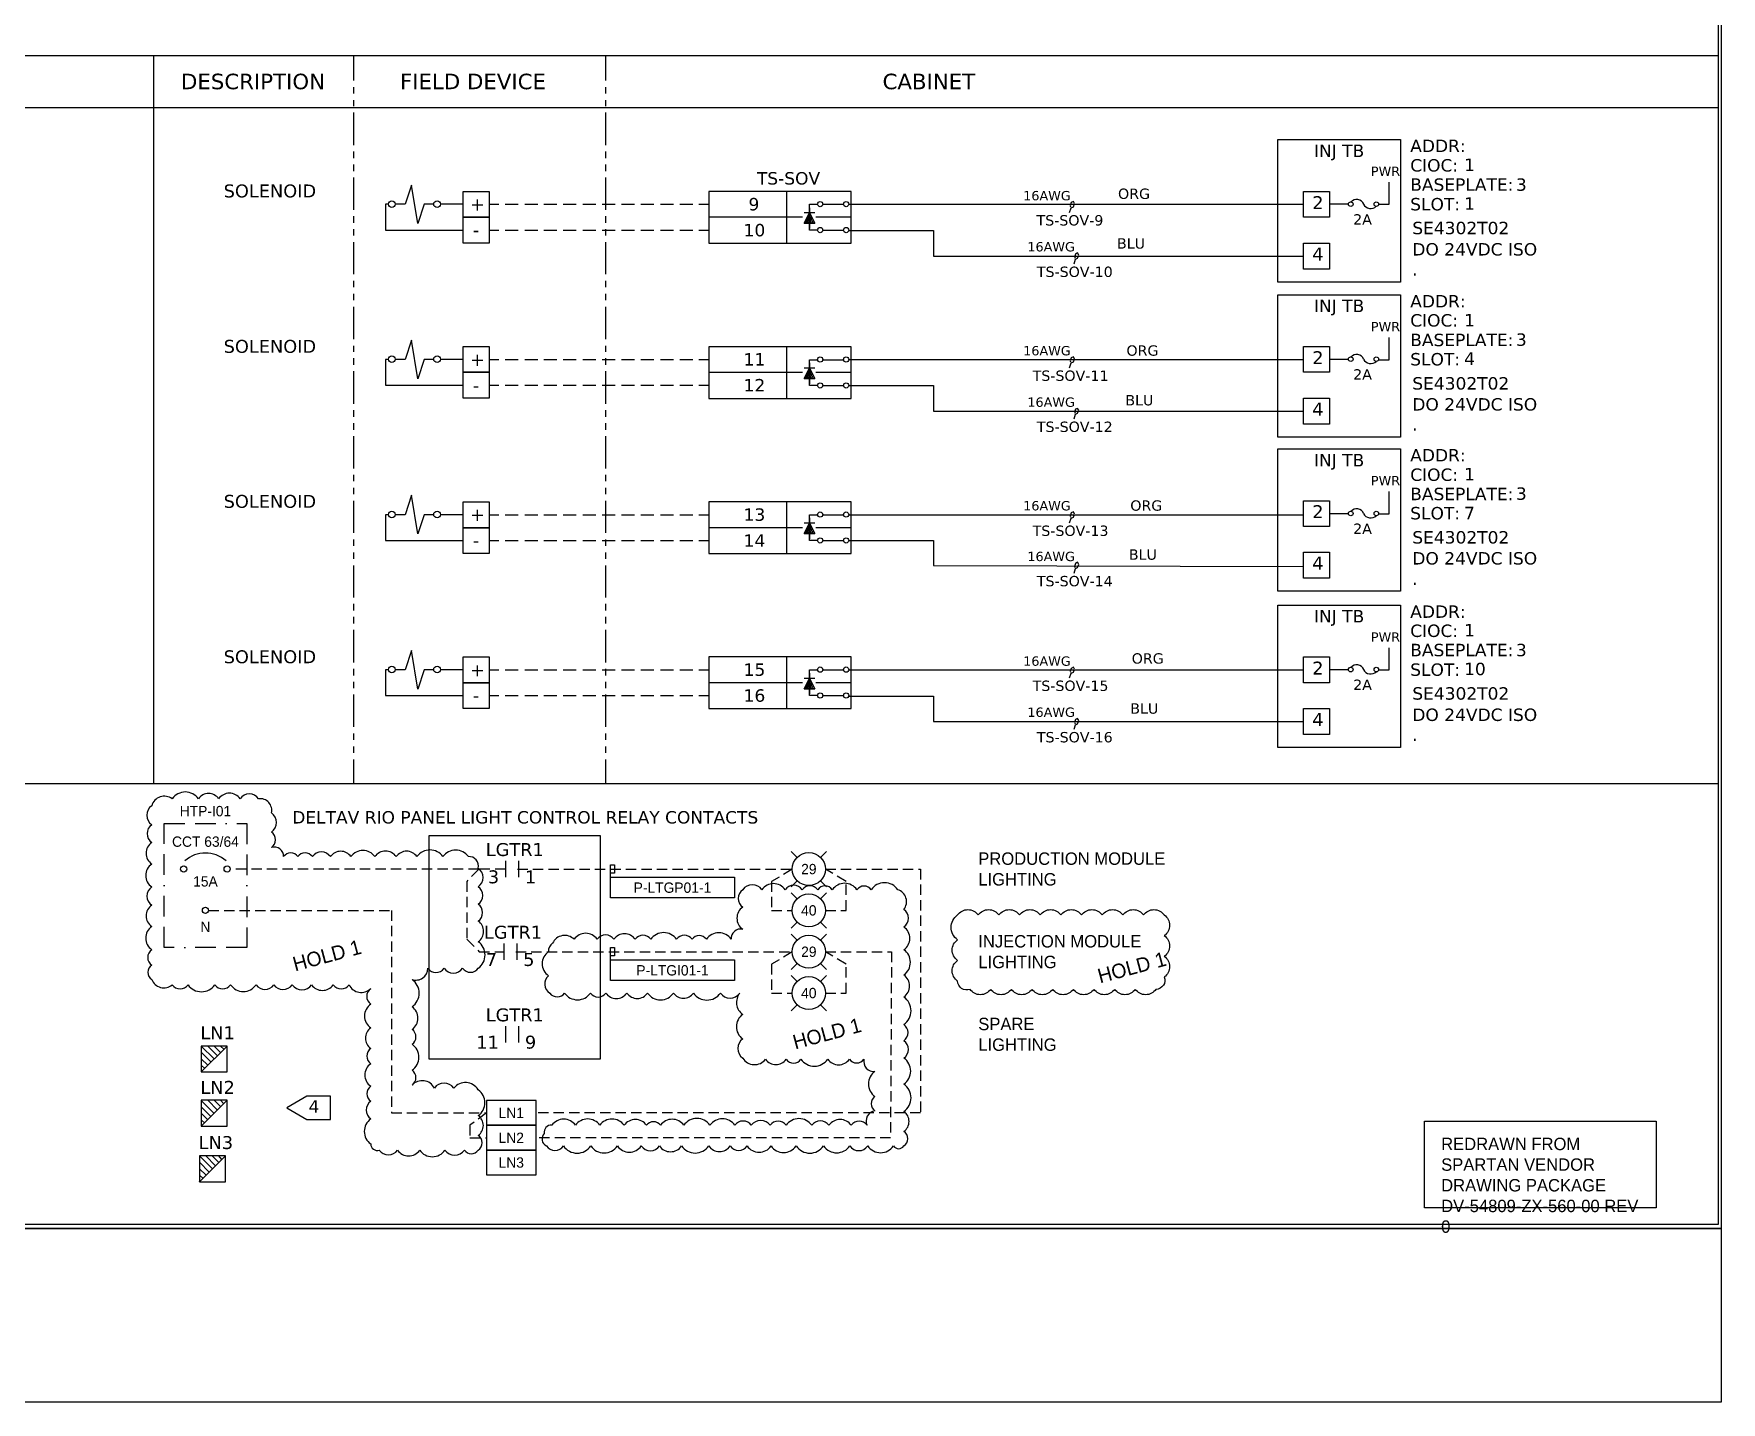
# Model space of a CAD drawing. Extents: x 9390 to 10234, y 0 to 536.
# Drawn here: x 9825.5 to 10233.8, y 0 to 331.1 of the extents above; entities that cross this region are included whole.
import ezdxf
from ezdxf.enums import TextEntityAlignment as Align

# ---------------------------------------------------------------- set-up
doc = ezdxf.new("R2010")
doc.units = 0
doc.header["$LTSCALE"] = 10
doc.header["$MEASUREMENT"] = 0
doc.linetypes.add('G02-1-PRDXXXX-E-MRIO-01-P01-01$0$BORDER', pattern=[1.75, 0.5, -0.25, 0.5, -0.25, 0, -0.25])
doc.linetypes.add('G02-1-PRDXXXX-E-MRIO-01-P01-01$0$HIDDEN', pattern=[0.375, 0.25, -0.125])
for name, color, linetype in [('G02-1-PRDXXXX-E-MRIO-01-P01-01$0$ANNOTATION', 7, 'Continuous'), ('G02-1-PRDXXXX-E-MRIO-01-P01-01$0$EQUIP ENCL', 7, 'G02-1-PRDXXXX-E-MRIO-01-P01-01$0$BORDER'), ('G02-1-PRDXXXX-E-MRIO-01-P01-01$0$FWIRE-1', 1, 'G02-1-PRDXXXX-E-MRIO-01-P01-01$0$HIDDEN'), ('G02-1-PRDXXXX-E-MRIO-01-P01-01$0$HOLD', 1, 'Continuous'), ('G02-1-PRDXXXX-E-MRIO-01-P01-01$0$SYMBOL-1', 1, 'Continuous'), ('G02-1-PRDXXXX-E-MRIO-01-P01-01$0$SYMBOL-3', 3, 'Continuous'), ('G02-1-PRDXXXX-E-MRIO-01-P01-01$0$TEXT-2', 2, 'Continuous'), ('G02-1-PRDXXXX-E-MRIO-01-P01-01$0$TITLE', 7, 'Continuous')]:
    doc.layers.add(name, color=color, linetype=linetype)
doc.layers.add('G02-1-PRDXXXX-E-MRIO-01-P01-01$0$View', color=251, linetype='Continuous', plot=False)
doc.styles.add('G02-1-PRDXXXX-E-MRIO-01-P01-01$0$0110100-E-MRIO-01-P01-01$0$Standard', font='')
doc.styles.add('G02-1-PRDXXXX-E-MRIO-01-P01-01$0$PDF Verdana', font='verdana.ttf')
doc.styles.add('G02-1-PRDXXXX-E-MRIO-01-P01-01$0$Scovan Elec', font='')
doc.styles.add('G02-1-PRDXXXX-E-MRIO-01-P01-01$0$Standard', font='')
doc.styles.get("Standard").update_dxf_attribs({"font": ''})
doc.styles.get('G02-1-PRDXXXX-E-MRIO-01-P01-01$0$0110100-E-MRIO-01-P01-01$0$Standard').set_extended_font_data('Franklin Gothic Medium Cond')
doc.styles.get('G02-1-PRDXXXX-E-MRIO-01-P01-01$0$Scovan Elec').set_extended_font_data('Franklin Gothic Medium Cond')
doc.styles.get('G02-1-PRDXXXX-E-MRIO-01-P01-01$0$Standard').set_extended_font_data('Franklin Gothic Medium Cond')
doc.styles.get('Standard').set_extended_font_data('Franklin Gothic Medium Cond')

# ---------------------------------------------------------------- blocks, each defined once
blk = doc.blocks.new('G02-1-PRDXXXX-E-MRIO-01-P01-01$0$DV-54809-ZX-560-00')
at = {"layer": 'G02-1-PRDXXXX-E-MRIO-01-P01-01$0$ANNOTATION', "transparency": 33554559}
h = blk.add_hatch(color=256, dxfattribs=at)
h.paths.add_polyline_path([(541.3, 41.91), (539.44, 41.91), (541.3, 41.91)], flags=0)
h.paths.add_polyline_path([(541.3, 41.91), (539.44, 41.91), (541.3, 41.91)], flags=0)
h.paths.add_polyline_path([(541.3, 41.91), (539.44, 41.91), (541.3, 41.91)], flags=0)
h.paths.add_polyline_path([(541.3, 41.91), (539.44, 41.91), (541.3, 41.91)], flags=0)
h = blk.add_hatch(color=256, dxfattribs=at)
h.paths.add_polyline_path([(541.3, 41.74), (539.44, 41.74), (541.3, 41.74)], flags=0)
h.paths.add_polyline_path([(541.3, 41.74), (539.44, 41.74), (541.3, 41.74)], flags=0)
h.paths.add_polyline_path([(541.3, 41.74), (539.44, 41.74), (541.3, 41.74)], flags=0)
h.paths.add_polyline_path([(541.3, 41.74), (539.44, 41.74), (541.3, 41.74)], flags=0)
h.paths.add_polyline_path([(541.3, 41.74), (539.44, 41.74), (541.3, 41.74)], flags=0)
h = blk.add_hatch(color=256, dxfattribs=at)
h.paths.add_polyline_path([(547.15, 37.17), (545.28, 37.17), (547.15, 37.17)], flags=0)
h.paths.add_polyline_path([(547.15, 37.17), (545.28, 37.17), (547.15, 37.17)], flags=0)
h.paths.add_polyline_path([(547.15, 37.17), (545.28, 37.17), (547.15, 37.17)], flags=0)
h.paths.add_polyline_path([(547.15, 37.17), (545.28, 37.17), (547.15, 37.17)], flags=0)
h.paths.add_polyline_path([(547.15, 37.17), (545.28, 37.17), (547.15, 37.17)], flags=0)
h = blk.add_hatch(color=256, dxfattribs=at)
h.paths.add_polyline_path([(547.15, 37), (545.28, 37), (547.15, 37)], flags=0)
h.paths.add_polyline_path([(547.15, 37), (545.28, 37), (547.15, 37)], flags=0)
h.paths.add_polyline_path([(547.15, 37), (545.28, 37), (547.15, 37)], flags=0)
h = blk.add_hatch(color=256, dxfattribs=at)
h.paths.add_polyline_path([(529.87, 34.96), (529.79, 34.96), (529.87, 34.96)], flags=0)
h.paths.add_polyline_path([(529.87, 34.96), (529.87, 34.96), (529.87, 34.96)], flags=0)
h.paths.add_polyline_path([(529.87, 34.96), (529.79, 34.96), (529.87, 34.96)], flags=0)
h = blk.add_hatch(color=256, dxfattribs=at)
h.paths.add_polyline_path([(541.22, 24.8), (539.27, 24.8), (541.22, 24.8)], flags=0)
h.paths.add_polyline_path([(541.22, 24.8), (539.27, 24.8), (541.22, 24.8)], flags=0)
h.paths.add_polyline_path([(541.22, 24.8), (539.27, 24.8), (541.22, 24.8)], flags=0)
h.paths.add_polyline_path([(541.22, 24.8), (539.27, 24.8), (541.22, 24.8)], flags=0)
h.paths.add_polyline_path([(541.22, 24.8), (539.27, 24.8), (541.22, 24.8)], flags=0)
h = blk.add_hatch(color=256, dxfattribs=at)
h.paths.add_polyline_path([(591.68, 26.67), (589.73, 26.67), (591.68, 26.67)], flags=0)
h.paths.add_polyline_path([(591.68, 26.67), (589.73, 26.67), (591.68, 26.67)], flags=0)
h.paths.add_polyline_path([(591.68, 26.67), (589.73, 26.67), (591.68, 26.67)], flags=0)
h = blk.add_hatch(color=256, dxfattribs=at)
h.paths.add_polyline_path([(616.15, 27.34), (614.37, 27.34), (616.15, 27.34)], flags=0)
h.paths.add_polyline_path([(616.15, 27.34), (614.37, 27.34), (616.15, 27.34)], flags=0)
h.paths.add_polyline_path([(616.15, 27.34), (614.37, 27.34), (616.15, 27.34)], flags=0)
h = blk.add_hatch(color=256, dxfattribs=at)
h.paths.add_polyline_path([(616.24, 27.18), (614.37, 27.18), (616.24, 27.18)], flags=0)
h.paths.add_polyline_path([(616.24, 27.18), (614.37, 27.18), (616.24, 27.18)], flags=0)
h.paths.add_polyline_path([(616.24, 27.18), (614.37, 27.18), (616.24, 27.18)], flags=0)
h.paths.add_polyline_path([(616.24, 27.18), (614.37, 27.18), (616.24, 27.18)], flags=0)
at = {"layer": 'G02-1-PRDXXXX-E-MRIO-01-P01-01$0$ANNOTATION', "lineweight": 25}
for points in [[(843, 325.73), (0, 325.73)], [(464.42, 325.73), (464.42, 149.61)], [(512.85, 325.73), (512.85, 319.8)], [(573.81, 325.73), (573.81, 319.8)], [(512.85, 318.19), (512.85, 316.67)], [(512.85, 315.06), (512.85, 313.54)], [(573.81, 318.19), (573.81, 316.67)], [(573.81, 315.06), (573.81, 313.54)], [(843, 313.2), (0, 313.2)], [(512.85, 312.01), (512.85, 304.14)], [(573.81, 312.01), (573.81, 304.14)], [(512.85, 302.61), (512.85, 301)], [(573.81, 302.61), (573.81, 301)], [(512.85, 299.48), (512.85, 297.87)], [(573.81, 299.48), (573.81, 297.87)], [(512.85, 296.35), (512.85, 288.47)], [(532.32, 289.83), (529.95, 289.83), (528.43, 285.17), (526.82, 294.48), (525.3, 289.83), (522.92, 289.83)], [(573.81, 296.35), (573.81, 288.47)], [(760.85, 289.83), (763.39, 289.83), (763.39, 295.16)], [(617.59, 292.96), (617.59, 280.43)], [(686.09, 287.88), (686.51, 288.98), (687.02, 289.23), (687.27, 290), (687.02, 290.5), (686.51, 290.25), (686.26, 289.49), (686.34, 289.23)], [(512.85, 286.95), (512.85, 285.34)], [(521.4, 289.83), (520.55, 289.83), (520.55, 283.56), (533.09, 283.56), (539.35, 283.56)], [(539.35, 289.83), (533.85, 289.83)], [(545.62, 289.83), (547.99, 289.83)], [(549.51, 289.83), (552.64, 289.83)], [(554.25, 289.83), (557.39, 289.83)], [(558.91, 289.83), (562.04, 289.83)], [(563.57, 289.83), (566.7, 289.83)], [(568.31, 289.83), (571.44, 289.83)], [(572.97, 289.83), (576.1, 289.83)], [(573.81, 286.95), (573.81, 285.34)], [(577.71, 289.83), (580.84, 289.83)], [(582.36, 289.83), (585.5, 289.83)], [(587.11, 289.83), (590.24, 289.83)], [(591.76, 289.83), (594.9, 289.83)], [(596.42, 289.83), (598.79, 289.83)], [(621.48, 286.69), (598.79, 286.69)], [(621.91, 285.26), (623.18, 287.8), (624.45, 285.26)], [(624.45, 287.8), (621.91, 287.8)], [(623.26, 287.54), (622.16, 285.26)], [(622.58, 285.26), (623.43, 287.29)], [(623.6, 286.86), (622.92, 285.26)], [(625.21, 283.56), (623.18, 283.56), (623.18, 289.83), (625.21, 289.83)], [(623.18, 288.98), (623.18, 283.98)], [(623.35, 285.26), (623.77, 286.53)], [(624.02, 286.02), (623.68, 285.26)], [(633.25, 286.69), (624.7, 286.69)], [(626.39, 289.83), (631.47, 289.83)], [(632.74, 289.83), (742.73, 289.83)], [(753.66, 289.83), (749, 289.83)], [(512.85, 283.82), (512.85, 282.29)], [(545.62, 283.56), (547.99, 283.56)], [(549.51, 283.56), (552.64, 283.56)], [(554.25, 283.56), (557.39, 283.56)], [(558.91, 283.56), (562.04, 283.56)], [(563.57, 283.56), (566.7, 283.56)], [(568.31, 283.56), (571.44, 283.56)], [(572.97, 283.56), (576.1, 283.56)], [(573.81, 283.82), (573.81, 282.29)], [(577.71, 283.56), (580.84, 283.56)], [(582.36, 283.56), (585.5, 283.56)], [(587.11, 283.56), (590.24, 283.56)], [(591.76, 283.56), (594.9, 283.56)], [(596.42, 283.56), (598.79, 283.56)], [(621.91, 285.26), (624.45, 285.26), (621.91, 285.26)], [(624.19, 285.59), (624.11, 285.26)], [(626.39, 283.56), (631.47, 283.56)], [(632.66, 283.48), (653.15, 283.48), (653.15, 277.3), (742.73, 277.3)], [(512.85, 280.68), (512.85, 272.89)], [(573.81, 280.68), (573.81, 272.89)], [(687.19, 275.43), (687.53, 276.53), (688.03, 276.79), (688.29, 277.55), (688.03, 278.06), (687.53, 277.8), (687.27, 277.04), (687.44, 276.79)], [(512.85, 271.28), (512.85, 269.76)], [(573.81, 271.28), (573.81, 269.76)], [(512.85, 268.15), (512.85, 266.63)], [(573.81, 268.15), (573.81, 266.63)], [(512.85, 265.02), (512.85, 257.23)], [(573.81, 265.02), (573.81, 257.23)], [(760.85, 252.23), (763.39, 252.23), (763.39, 257.57)], [(512.85, 255.62), (512.85, 254.1)], [(532.32, 252.32), (529.95, 252.32), (528.43, 247.58), (526.82, 256.97), (525.3, 252.32), (522.92, 252.32)], [(573.81, 255.62), (573.81, 254.1)], [(617.59, 255.37), (617.59, 242.83)], [(512.85, 252.57), (512.85, 250.96)], [(512.85, 249.44), (512.85, 241.56)], [(521.4, 252.32), (520.55, 252.32), (520.55, 246.05), (533.09, 246.05), (539.35, 246.05)], [(539.35, 252.32), (533.85, 252.32)], [(545.62, 252.32), (547.99, 252.32)], [(549.51, 252.32), (552.64, 252.32)], [(554.25, 252.32), (557.39, 252.32)], [(558.91, 252.32), (562.04, 252.32)], [(563.57, 252.32), (566.7, 252.32)], [(568.31, 252.32), (571.44, 252.32)], [(572.97, 252.32), (576.1, 252.32)], [(573.81, 252.57), (573.81, 250.96)], [(573.81, 249.44), (573.81, 241.56)], [(577.71, 252.32), (580.84, 252.32)], [(582.36, 252.32), (585.5, 252.32)], [(587.11, 252.32), (590.24, 252.32)], [(591.76, 252.32), (594.9, 252.32)], [(596.42, 252.32), (598.79, 252.32)], [(621.48, 249.1), (598.79, 249.1)], [(621.91, 247.66), (623.18, 250.2), (624.45, 247.66)], [(624.45, 250.2), (621.91, 250.2)], [(623.26, 250.03), (622.16, 247.66)], [(622.58, 247.66), (623.43, 249.69)], [(623.6, 249.35), (622.92, 247.66)], [(625.21, 245.97), (623.18, 245.97), (623.18, 252.23), (625.21, 252.23)], [(623.18, 251.47), (623.18, 246.39)], [(633.25, 249.1), (624.7, 249.1)], [(626.39, 252.23), (631.47, 252.23)], [(632.74, 252.32), (742.73, 252.32)], [(686.09, 250.29), (686.51, 251.47), (687.02, 251.72), (687.27, 252.4), (687.02, 252.91), (686.51, 252.66), (686.26, 251.98), (686.34, 251.72)], [(753.66, 252.32), (749, 252.32)], [(545.62, 246.05), (547.99, 246.05)], [(549.51, 246.05), (552.64, 246.05)], [(554.25, 246.05), (557.39, 246.05)], [(558.91, 246.05), (562.04, 246.05)], [(563.57, 246.05), (566.7, 246.05)], [(568.31, 246.05), (571.44, 246.05)], [(572.97, 246.05), (576.1, 246.05)], [(577.71, 246.05), (580.84, 246.05)], [(582.36, 246.05), (585.5, 246.05)], [(587.11, 246.05), (590.24, 246.05)], [(591.76, 246.05), (594.9, 246.05)], [(596.42, 246.05), (598.79, 246.05)], [(621.91, 247.66), (624.45, 247.66), (621.91, 247.66)], [(623.35, 247.66), (623.77, 248.93)], [(624.02, 248.51), (623.68, 247.66)], [(624.19, 248), (624.11, 247.66)], [(626.39, 245.97), (631.47, 245.97)], [(632.66, 245.97), (653.15, 245.97), (653.15, 239.79), (742.73, 239.79)], [(512.85, 240.04), (512.85, 238.43)], [(512.85, 236.91), (512.85, 235.3)], [(573.81, 240.04), (573.81, 238.43)], [(573.81, 236.91), (573.81, 235.3)], [(687.19, 237.92), (687.53, 239.02), (688.03, 239.28), (688.29, 240.04), (688.03, 240.46), (687.53, 240.29), (687.27, 239.53), (687.44, 239.28)], [(512.85, 233.77), (512.85, 225.9)], [(573.81, 233.77), (573.81, 225.9)], [(512.85, 224.38), (512.85, 222.85)], [(512.85, 221.24), (512.85, 219.72)], [(573.81, 224.38), (573.81, 222.85)], [(573.81, 221.24), (573.81, 219.72)], [(512.85, 218.11), (512.85, 210.32)], [(532.32, 214.72), (529.95, 214.72), (528.43, 210.07), (526.82, 219.47), (525.3, 214.72), (522.92, 214.72)], [(573.81, 218.11), (573.81, 210.32)], [(617.59, 217.86), (617.59, 205.32)], [(760.85, 214.98), (763.39, 214.98), (763.39, 220.31)], [(521.4, 214.72), (520.55, 214.72), (520.55, 208.46), (533.09, 208.46), (539.35, 208.46)], [(539.35, 214.72), (533.85, 214.72)], [(545.62, 214.72), (547.99, 214.72)], [(549.51, 214.72), (552.64, 214.72)], [(554.25, 214.72), (557.39, 214.72)], [(558.91, 214.72), (562.04, 214.72)], [(563.57, 214.72), (566.7, 214.72)], [(568.31, 214.72), (571.44, 214.72)], [(572.97, 214.72), (576.1, 214.72)], [(577.71, 214.72), (580.84, 214.72)], [(582.36, 214.72), (585.5, 214.72)], [(587.11, 214.72), (590.24, 214.72)], [(591.76, 214.72), (594.9, 214.72)], [(596.42, 214.72), (598.79, 214.72)], [(621.91, 210.15), (623.18, 212.69), (624.45, 210.15)], [(624.45, 212.69), (621.91, 212.69)], [(623.26, 212.44), (622.16, 210.15)], [(625.21, 208.46), (623.18, 208.46), (623.18, 214.72), (625.21, 214.72)], [(623.18, 213.96), (623.18, 208.88)], [(626.39, 214.72), (631.47, 214.72)], [(632.74, 214.72), (742.73, 214.72)], [(686.09, 212.78), (686.51, 213.88), (687.02, 214.13), (687.27, 214.89), (687.02, 215.4), (686.51, 215.15), (686.26, 214.38), (686.34, 214.13)], [(753.66, 214.98), (749, 214.98)], [(512.85, 208.71), (512.85, 207.19)], [(545.62, 208.46), (547.99, 208.46)], [(549.51, 208.46), (552.64, 208.46)], [(554.25, 208.46), (557.39, 208.46)], [(558.91, 208.46), (562.04, 208.46)], [(563.57, 208.46), (566.7, 208.46)], [(568.31, 208.46), (571.44, 208.46)], [(572.97, 208.46), (576.1, 208.46)], [(573.81, 208.71), (573.81, 207.19)], [(577.71, 208.46), (580.84, 208.46)], [(582.36, 208.46), (585.5, 208.46)], [(587.11, 208.46), (590.24, 208.46)], [(591.76, 208.46), (594.9, 208.46)], [(596.42, 208.46), (598.79, 208.46)], [(621.48, 211.59), (598.79, 211.59)], [(621.91, 210.15), (624.45, 210.15), (621.91, 210.15)], [(622.58, 210.15), (623.43, 212.18)], [(623.6, 211.84), (622.92, 210.15)], [(623.35, 210.15), (623.77, 211.42)], [(624.02, 210.91), (623.68, 210.15)], [(624.19, 210.49), (624.11, 210.15)], [(633.25, 211.59), (624.7, 211.59)], [(626.39, 208.46), (631.47, 208.46)], [(632.66, 208.46), (653.15, 208.46), (653.15, 202.45), (742.73, 202.19)], [(512.85, 205.58), (512.85, 204.05)], [(573.81, 205.58), (573.81, 204.05)], [(512.85, 202.45), (512.85, 194.66)], [(573.81, 202.45), (573.81, 194.66)], [(687.19, 200.58), (687.53, 201.68), (688.03, 201.94), (688.29, 202.7), (688.03, 203.21), (687.53, 202.95), (687.27, 202.19), (687.44, 201.94)], [(512.85, 193.13), (512.85, 191.52)], [(573.81, 193.13), (573.81, 191.52)], [(512.85, 190), (512.85, 188.39)], [(573.81, 190), (573.81, 188.39)], [(512.85, 186.87), (512.85, 178.99)], [(573.81, 186.87), (573.81, 178.99)], [(532.32, 177.21), (529.95, 177.21), (528.43, 172.56), (526.82, 181.87), (525.3, 177.21), (522.92, 177.21)], [(617.59, 180.35), (617.59, 167.82)], [(760.85, 177.21), (763.39, 177.21), (763.39, 182.55)], [(512.85, 177.47), (512.85, 175.86)], [(521.4, 177.21), (520.55, 177.21), (520.55, 170.95), (533.09, 170.95), (539.35, 170.95)], [(539.35, 177.21), (533.85, 177.21)], [(545.62, 177.21), (547.99, 177.21)], [(549.51, 177.21), (552.64, 177.21)], [(554.25, 177.21), (557.39, 177.21)], [(558.91, 177.21), (562.04, 177.21)], [(563.57, 177.21), (566.7, 177.21)], [(568.31, 177.21), (571.44, 177.21)], [(572.97, 177.21), (576.1, 177.21)], [(573.81, 177.47), (573.81, 175.86)], [(577.71, 177.21), (580.84, 177.21)], [(582.36, 177.21), (585.5, 177.21)], [(587.11, 177.21), (590.24, 177.21)], [(591.76, 177.21), (594.9, 177.21)], [(596.42, 177.21), (598.79, 177.21)], [(625.21, 170.95), (623.18, 170.95), (623.18, 177.21), (625.21, 177.21)], [(623.18, 176.37), (623.18, 171.37)], [(626.39, 177.21), (631.47, 177.21)], [(632.74, 177.21), (742.73, 177.21)], [(686.09, 175.27), (686.51, 176.37), (687.02, 176.62), (687.27, 177.38), (687.02, 177.81), (686.51, 177.55), (686.26, 176.88), (686.34, 176.62)], [(753.66, 177.21), (749, 177.21)], [(512.85, 174.33), (512.85, 172.73)], [(573.81, 174.33), (573.81, 172.73)], [(621.48, 174.08), (598.79, 174.08)], [(621.91, 172.64), (623.18, 175.1), (624.45, 172.64)], [(624.45, 175.1), (621.91, 175.1)], [(621.91, 172.64), (624.45, 172.64), (621.91, 172.64)], [(623.26, 174.93), (622.16, 172.64)], [(622.58, 172.64), (623.43, 174.59)], [(623.6, 174.25), (622.92, 172.64)], [(623.35, 172.64), (623.77, 173.83)], [(624.02, 173.4), (623.68, 172.64)], [(624.19, 172.98), (624.11, 172.64)], [(633.25, 174.08), (624.7, 174.08)], [(512.85, 171.2), (512.85, 163.41)], [(545.62, 170.95), (547.99, 170.95)], [(549.51, 170.95), (552.64, 170.95)], [(554.25, 170.95), (557.39, 170.95)], [(558.91, 170.95), (562.04, 170.95)], [(563.57, 170.95), (566.7, 170.95)], [(568.31, 170.95), (571.44, 170.95)], [(572.97, 170.95), (576.1, 170.95)], [(573.81, 171.2), (573.81, 163.41)], [(577.71, 170.95), (580.84, 170.95)], [(582.36, 170.95), (585.5, 170.95)], [(587.11, 170.95), (590.24, 170.95)], [(591.76, 170.95), (594.9, 170.95)], [(596.42, 170.95), (598.79, 170.95)], [(626.39, 170.95), (631.47, 170.95)], [(632.66, 170.86), (653.15, 170.86), (653.15, 164.68), (742.73, 164.68)], [(687.19, 162.82), (687.53, 163.92), (688.03, 164.17), (688.29, 164.94), (688.03, 165.44), (687.53, 165.19), (687.27, 164.43), (687.44, 164.17)], [(512.85, 161.8), (512.85, 160.28)], [(573.81, 161.8), (573.81, 160.28)], [(512.85, 158.67), (512.85, 157.15)], [(512.85, 155.54), (512.85, 149.61)], [(573.81, 158.67), (573.81, 157.15)], [(573.81, 155.54), (573.81, 149.61)], [(843, 149.61), (336.82, 149.61)], [(549.6, 130.99), (549.6, 127.01)], [(552.73, 130.99), (552.73, 127.01)], [(549.17, 110.99), (549.17, 107.01)], [(552.31, 110.99), (552.31, 107.01)], [(549.6, 90.99), (549.6, 87.01)], [(552.73, 90.99), (552.73, 87.01)], [(479.12, 83.05), (475.99, 86.18)], [(475.99, 79.92), (482.25, 86.18), (482.17, 86.18)], [(479.88, 83.81), (477.6, 86.18)], [(480.73, 84.57), (479.12, 86.18)], [(481.49, 85.42), (480.65, 86.18)], [(478.36, 82.29), (475.99, 84.66)], [(477.6, 81.52), (475.99, 83.05)], [(476.84, 80.76), (475.99, 81.52)], [(476.07, 80), (475.99, 80)], [(476.07, 66.79), (475.99, 66.79), (482.25, 73.06)], [(479.12, 69.84), (475.99, 72.97)], [(478.36, 69.08), (475.99, 71.45)], [(477.6, 68.32), (475.99, 69.92)], [(479.88, 70.69), (477.6, 73.06)], [(480.73, 71.45), (479.12, 73.06)], [(481.49, 72.21), (480.65, 73.06)], [(482.25, 72.97), (482.17, 73.06)], [(476.84, 67.55), (475.99, 68.32)], [(481.75, 59.59), (481.83, 59.59), (475.57, 53.33), (475.57, 53.41)], [(478.7, 56.46), (475.57, 59.59)], [(477.94, 55.7), (475.57, 58.07)], [(479.46, 57.22), (477.09, 59.59)], [(480.22, 57.99), (478.61, 59.59)], [(480.98, 58.75), (480.22, 59.59)], [(477.17, 54.94), (475.57, 56.46)], [(476.41, 54.18), (475.57, 54.94)]]:
    blk.add_lwpolyline(points, dxfattribs=at)
for points in [[(736.47, 305.49), (766.19, 305.49), (766.19, 271.03), (736.47, 271.03)], [(539.35, 292.96), (545.62, 292.96), (545.62, 286.69), (539.35, 286.69)], [(598.79, 292.96), (598.79, 280.43), (633.25, 280.43), (633.25, 292.96)], [(742.73, 292.96), (749, 292.96), (749, 286.69), (742.73, 286.69)], [(539.35, 286.69), (545.62, 286.69), (545.62, 280.43), (539.35, 280.43)], [(742.73, 280.43), (749, 280.43), (749, 274.16), (742.73, 274.16)], [(736.47, 267.9), (766.19, 267.9), (766.19, 233.52), (736.47, 233.52)], [(539.35, 255.45), (545.62, 255.45), (545.62, 249.18), (539.35, 249.18)], [(598.79, 255.37), (598.79, 242.83), (633.25, 242.83), (633.25, 255.37)], [(742.73, 255.45), (749, 255.45), (749, 249.18), (742.73, 249.18)], [(539.35, 249.18), (545.62, 249.18), (545.62, 242.92), (539.35, 242.92)], [(742.73, 242.92), (749, 242.92), (749, 236.65), (742.73, 236.65)], [(736.47, 230.64), (766.19, 230.64), (766.19, 196.26), (736.47, 196.26)], [(539.35, 217.86), (545.62, 217.86), (545.62, 211.59), (539.35, 211.59)], [(598.79, 217.86), (598.79, 205.32), (633.25, 205.32), (633.25, 217.86)], [(742.73, 218.11), (749, 218.11), (749, 211.84), (742.73, 211.84)], [(539.35, 211.59), (545.62, 211.59), (545.62, 205.32), (539.35, 205.32)], [(742.73, 205.66), (749, 205.66), (749, 199.4), (742.73, 199.4)], [(736.47, 192.88), (766.19, 192.88), (766.19, 158.42), (736.47, 158.42)], [(539.35, 180.35), (545.62, 180.35), (545.62, 174.08), (539.35, 174.08)], [(598.79, 180.35), (598.79, 167.82), (633.25, 167.82), (633.25, 180.35)], [(742.73, 180.35), (749, 180.35), (749, 174.08), (742.73, 174.08)], [(539.35, 174.08), (545.62, 174.08), (545.62, 167.82), (539.35, 167.82)], [(742.73, 167.82), (749, 167.82), (749, 161.55), (742.73, 161.55)], [(531.14, 137.08), (572.54, 137.08), (572.54, 83), (531.14, 83)], [(475.99, 86.18), (475.99, 79.92), (482.25, 79.92), (482.25, 86.18)], [(501.56, 68.4), (507.23, 68.4), (507.23, 74.07), (501.56, 74.07), (496.73, 71.19)], [(475.99, 73.06), (475.99, 66.79), (482.25, 66.79), (482.25, 73.06)], [(475.57, 59.59), (475.57, 53.33), (481.83, 53.33), (481.83, 59.59)]]:
    blk.add_lwpolyline(points, close=True, dxfattribs=at)
for centre, radius in [((522.12, 289.87), 0.804), ((533.04, 289.87), 0.804), ((625.76, 289.87), 0.635), ((632.02, 289.87), 0.635), ((754.12, 289.87), 0.551), ((760.3, 289.87), 0.551), ((625.76, 283.6), 0.635), ((632.02, 283.6), 0.635), ((522.12, 252.36), 0.804), ((533.04, 252.36), 0.804), ((625.76, 252.28), 0.635), ((632.02, 252.28), 0.635), ((754.12, 252.36), 0.551), ((760.3, 252.36), 0.551), ((625.76, 246.01), 0.635), ((632.02, 246.01), 0.635), ((522.12, 214.77), 0.804), ((533.04, 214.77), 0.804), ((625.76, 214.77), 0.635), ((632.02, 214.77), 0.635), ((754.12, 215.02), 0.551), ((760.3, 215.02), 0.551), ((625.76, 208.5), 0.635), ((632.02, 208.5), 0.635), ((522.12, 177.26), 0.804), ((533.04, 177.26), 0.804), ((625.76, 177.26), 0.635), ((632.02, 177.26), 0.635), ((754.12, 177.26), 0.551), ((760.3, 177.26), 0.551), ((625.76, 170.99), 0.635), ((632.02, 170.99), 0.635)]:
    blk.add_circle(centre, radius, dxfattribs=at)
for centre, radius, start, end in [((755.56, 289.2), 1.82, 21.4289, 139.7701), ((758.95, 290.8), 1.99, 208.3816, 312.7283), ((755.56, 251.69), 1.81, 21.3941, 139.7704), ((758.94, 253.29), 1.98, 208.3672, 312.773), ((755.56, 214.35), 1.81, 21.3941, 139.7704), ((758.95, 215.95), 1.99, 208.4078, 312.7286), ((755.56, 176.58), 1.82, 21.4292, 139.7715), ((758.95, 178.19), 1.99, 208.3807, 312.7283)]:
    blk.add_arc(centre, radius, start, end, dxfattribs=at)
at = {"layer": 'G02-1-PRDXXXX-E-MRIO-01-P01-01$0$ANNOTATION', "attachment_point": 4, "style": 'G02-1-PRDXXXX-E-MRIO-01-P01-01$0$PDF Verdana'}
for s, insert, char_height in [('DESCRIPTION', (471.08, 319.51), 3.7542), ('FIELD DEVICE', (524.08, 319.51), 3.7542), ('CABINET', (640.83, 319.51), 3.754), ('INJ TB', (745.23, 302.36), 3.003), ('ADDR:', (768.51, 303.97), 3.003), ('PWR', (759, 297.82), 2.253), ('CIOC:', (768.51, 299.23), 3.003), ('1', (781.55, 299.4), 3), ('SOLENOID', (481.41, 293.03), 3.129), ('TS-SOV', (610.44, 296.09), 3.003), ('BASEPLATE:', (768.51, 294.57), 3.003), ('3', (794.08, 294.57), 3), ('+', (541.01, 289.89), 3.13), ('9', (608.41, 289.83), 3), ('16AWG', (674.87, 291.9), 2.253), ('ORG', (697.81, 292.36), 2.503), ('2', (744.8, 290.23), 3.13), ('SLOT:', (768.51, 289.83), 3.003), ('1', (781.55, 290), 3), ('TS-SOV-9', (678.09, 285.93), 2.503), ('2A', (754.71, 286.18), 2.503), ('-', (541.69, 283.63), 3.13), ('10', (607.22, 283.56), 3.003), ('SE4302T02', (769.02, 284.07), 3.003), ('16AWG', (675.88, 279.54), 2.253), ('BLU', (697.56, 280.34), 2.503), ('4', (744.8, 277.79), 3.13), ('DO 24VDC ISO', (769.02, 278.91), 3.0034), ('TS-SOV-10', (678.17, 273.48), 2.503), ('.', (768.93, 274.14), 3.13), ('INJ TB', (745.23, 264.85), 3.003), ('ADDR:', (768.51, 266.38), 3.003), ('PWR', (759, 260.23), 2.253), ('CIOC:', (768.51, 261.72), 3.003), ('1', (781.55, 261.8), 3), ('BASEPLATE:', (768.51, 256.98), 3.003), ('3', (794.08, 257.06), 3), ('SOLENOID', (481.41, 255.43), 3.129), ('+', (541.01, 252.3), 3.13), ('11', (607.22, 252.32), 3.003), ('16AWG', (674.87, 254.39), 2.253), ('ORG', (699.85, 254.43), 2.503), ('2', (744.8, 252.72), 3.13), ('SLOT:', (768.51, 252.32), 3.003), ('4', (781.55, 252.49), 3), ('TS-SOV-11', (677.15, 248.34), 2.503), ('2A', (754.71, 248.68), 2.503), ('-', (541.69, 246.04), 3.13), ('12', (607.22, 246.06), 3.003), ('SE4302T02', (769.02, 246.48), 3.003), ('16AWG', (675.88, 241.94), 2.253), ('BLU', (699.59, 242.41), 2.503), ('4', (744.8, 240.28), 3.13), ('DO 24VDC ISO', (769.02, 241.4), 3.0034), ('TS-SOV-12', (678.17, 235.98), 2.503), ('.', (768.93, 236.64), 3.13), ('INJ TB', (745.23, 227.51), 3.003), ('ADDR:', (768.51, 229.12), 3.003), ('CIOC:', (768.51, 224.38), 3.003), ('1', (781.55, 224.55), 3), ('PWR', (759, 222.98), 2.253), ('BASEPLATE:', (768.51, 219.72), 3.003), ('3', (794.08, 219.81), 3), ('SOLENOID', (481.41, 217.93), 3.129), ('16AWG', (674.87, 216.88), 2.253), ('ORG', (700.78, 216.93), 2.503), ('2', (744.8, 215.47), 3.13), ('SLOT:', (768.51, 215.07), 3.003), ('7', (781.55, 215.15), 3), ('+', (541.01, 214.79), 3.13), ('13', (607.22, 214.73), 3.003), ('2A', (754.71, 211.34), 2.503), ('-', (541.69, 208.53), 3.13), ('14', (607.22, 208.46), 3.003), ('TS-SOV-13', (677.15, 210.83), 2.503), ('SE4302T02', (769.02, 209.23), 3.003), ('16AWG', (675.88, 204.61), 2.253), ('BLU', (700.44, 205.07), 2.503), ('4', (744.8, 203.02), 3.13), ('DO 24VDC ISO', (769.02, 204.15), 3.0034), ('TS-SOV-14', (678.17, 198.64), 2.503), ('.', (768.93, 199.3), 3.13), ('ADDR:', (768.51, 191.28), 3.003), ('INJ TB', (745.23, 189.75), 3.003), ('CIOC:', (768.51, 186.62), 3.003), ('1', (781.55, 186.79), 3), ('PWR', (759, 185.13), 2.253), ('SOLENOID', (481.41, 180.33), 3.129), ('16AWG', (674.87, 179.29), 2.253), ('ORG', (701.12, 179.93), 2.503), ('BASEPLATE:', (768.51, 181.96), 3.003), ('3', (794.08, 181.96), 3), ('+', (541.01, 177.2), 3.13), ('15', (607.22, 177.22), 3.003), ('2', (744.8, 177.62), 3.13), ('SLOT:', (768.51, 177.22), 3.003), ('10', (781.55, 177.39), 3.003), ('16', (607.22, 170.96), 3.003), ('TS-SOV-15', (677.15, 173.32), 2.503), ('2A', (754.71, 173.58), 2.503), ('SE4302T02', (769.02, 171.46), 3.003), ('-', (541.69, 171.02), 3.13), ('16AWG', (675.88, 166.93), 2.253), ('BLU', (700.78, 167.82), 2.503), ('DO 24VDC ISO', (769.02, 166.3), 3.0034), ('4', (744.8, 165.18), 3.13), ('TS-SOV-16', (678.17, 160.88), 2.503), ('.', (768.93, 161.54), 3.13), ('DELTAV RIO PANEL LIGHT CONTROL RELAY CONTACTS', (498, 141.49), 3.0034), ('LGTR1', (544.82, 133.69), 3.129), ('3', (545.33, 127.09), 3.13), ('1', (554.3, 127.09), 3.13), ('LGTR1', (544.4, 113.69), 3.129), ('7', (544.82, 107.09), 3.13), ('5', (553.88, 107.09), 3.13), ('LGTR1', (544.82, 93.69), 3.129), ('LN1', (475.78, 89.39), 3.129), ('11', (542.53, 87.09), 3.129), ('9', (554.3, 87.09), 3.13), ('LN2', (475.78, 76.18), 3.129), ('4', (501.94, 71.55), 3), ('LN3', (475.36, 62.8), 3.129)]:
    blk.add_mtext(s, dxfattribs=dict(at, insert=insert, char_height=char_height))
blk = doc.blocks.new('G02-1-PRDXXXX-E-MRIO-01-P01-01$0$S-CircuitBreaker')
for centre in [(-5.25, 0), (5.25, 0)]:
    blk.add_circle(centre, 0.75)
blk.add_arc((0, -3.62), 7.5, 48.2951, 131.7049)
at = {"color": 2, "lineweight": 30, "flags": 104}
blk.add_attdef('TAG1', text='', height=2.5, dxfattribs=at).set_placement((0, 5.38), align=Align.BOTTOM_CENTER)
at = {"color": 2, "style": 'G02-1-PRDXXXX-E-MRIO-01-P01-01$0$Standard'}
blk.add_attdef('TAG2', text='', height=2.5, dxfattribs=at).set_placement((0, 5.38), align=Align.CENTER)
blk.add_attdef('TAG3', text='', height=2.5, dxfattribs=at).set_placement((0, -3), align=Align.MIDDLE)
blk = doc.blocks.new('*U7')
blk.add_lwpolyline([(-6, 3), (-6, -3), (6, -3), (6, 3)], close=True)
at = {"color": 2, "style": 'G02-1-PRDXXXX-E-MRIO-01-P01-01$0$Standard'}
blk.add_attdef('TAG1', text='', height=2.5, dxfattribs=at).set_placement((0, 0), align=Align.MIDDLE)
blk = doc.blocks.new('G02-1-PRDXXXX-E-MRIO-01-P01-01$0$S-Light')
for p, q in [((-4.28, 4.28), (-2.83, 2.83)), ((4.28, 4.28), (2.83, 2.83)), ((-2.83, -2.83), (-4.28, -4.28)), ((2.83, -2.83), (4.28, -4.28))]:
    blk.add_line(p, q)
blk.add_circle((0, 0), 4)
at = {"color": 2, "style": 'G02-1-PRDXXXX-E-MRIO-01-P01-01$0$Standard'}
blk.add_attdef('TAG1', text='', height=2.5, dxfattribs=at).set_placement((0, 0), align=Align.MIDDLE)
blk = doc.blocks.new('G02-1-PRDXXXX-E-MRIO-01-P01-01$0$g-cableid')
blk.add_lwpolyline([(-15, 0), (15, 0), (15, -5), (-15, -5)], close=True)
at = {"color": 0, "style": 'G02-1-PRDXXXX-E-MRIO-01-P01-01$0$Standard'}
blk.add_attdef('TAG1', text='', height=2.5, dxfattribs=at).set_placement((0, -2.5), align=Align.MIDDLE)

msp = doc.modelspace()

# ---------------------------------------------------------------- linework, layer by layer
at = {"layer": 'G02-1-PRDXXXX-E-MRIO-01-P01-01$0$EQUIP ENCL'}
msp.add_lwpolyline([(9857, 140), (9877, 140), (9877, 110), (9857, 110)], close=True, dxfattribs=at)
at = {"layer": 'G02-1-PRDXXXX-E-MRIO-01-P01-01$0$FWIRE-1'}
msp.add_line((9933.13, 129), (9873, 129), dxfattribs=at)
for points in [[(9939.6, 129), (9933.13, 129), (9930.24, 126), (9930.24, 126), (9930.24, 112), (9933.24, 109), (9939.17, 109)], [(9942.49, 129), (10009, 129), (10004, 126), (10004, 119), (10009, 119), (10009, 119)], [(10017, 119), (10017, 119), (10022, 119), (10022, 126), (10017, 129), (10040, 129), (10040, 70), (9947, 70)], [(9867.75, 119), (9912, 119), (9912, 70), (9935, 70), (9931, 67), (9931, 64), (9935, 64)], [(9942.07, 109), (10009, 109), (10004, 106), (10004, 99), (10009, 99)], [(10017, 99), (10022, 99), (10022, 106), (10017, 109), (10033, 109), (10032.76, 64), (9947, 64)]]:
    msp.add_lwpolyline(points, dxfattribs=at)
at = {"layer": 'G02-1-PRDXXXX-E-MRIO-01-P01-01$0$HOLD'}
for points in [[(9933, 61, 0.520567), (9933, 64.56, 0.520567), (9933, 69.34, 0.520567), (9933, 75.59, 0.520567), (9927.1, 76, 0.520567), (9922.4, 76, 0.520567), (9917, 76.73, 0.520567), (9917, 80.32, 0.520567), (9917, 86.61, 0.520567), (9917, 90.19, 0.520567), (9917, 95.68, 0.520567), (9917, 102.3, 0.520567), (9920.81, 105, 0.520567), (9924.73, 105, 0.520567), (9929.23, 105, 0.520567), (9933, 105, 0.520567), (9933, 111.42, 0.520567), (9933, 116.43, 0.520567), (9933, 120.5, 0.520567), (9933, 124.72, 0.520567), (9933, 129.2, 0.520567), (9930.62, 132, 0.520567), (9924.46, 132, 0.520567), (9918.19, 132, 0.520567), (9913.15, 132, 0.520567), (9907.97, 132, 0.520567), (9902.22, 132, 0.520567), (9897.24, 132, 0.520567), (9892.87, 132, 0.520567), (9889.34, 132, 0.520567), (9885.92, 132, 0.520567), (9883, 134.22, 0.520567), (9883, 137.95, 0.520567), (9883, 142.58, 0.520567), (9879.85, 146, 0.520567), (9875.39, 146, 0.520567), (9870.2, 146, 0.520567), (9865.3, 146, 0.520567), (9858.97, 146, 0.520567), (9854, 144.33, 0.520567), (9854, 139.71, 0.520567), (9854, 135.44, 0.520567), (9854, 130.21, 0.520567), (9854, 124.66, 0.520567), (9854, 120.25, 0.520567), (9854, 115.08, 0.520567), (9854, 109.49, 0.520567), (9854, 105.74, 0.520567), (9854, 102.29, 0.520567), (9858.95, 101, 0.520567), (9862.79, 101, 0.520567), (9869.28, 101, 0.520567), (9873.07, 101, 0.520567), (9879.27, 101, 0.520567), (9883.55, 101, 0.520567), (9887.98, 101, 0.520567), (9892.69, 101, 0.520567), (9897.92, 101, 0.520567), (9901.78, 101, 0.520567), (9907, 100.1, 0.520567), (9907, 96.31, 0.520567), (9907, 90.55, 0.520567), (9907, 85.61, 0.520567), (9907, 81.91, 0.520567), (9907, 76.44, 0.520567), (9907, 72.85, 0.520567), (9907, 68.55, 0.520567), (9907, 62.49, 0.520567), (9909.05, 61, 0.520567), (9913.47, 61, 0.520567), (9918.85, 61, 0.520567), (9924.96, 61, 0.520567), (9929.65, 61, 0.520567)], [(10049, 117.89, -0.520567), (10054, 117.89, -0.520567), (10059, 117.89, -0.520567), (10064, 117.89, -0.520567), (10069, 117.89, -0.520567), (10074, 117.89, -0.520567), (10079, 117.89, -0.520567), (10084, 117.89, -0.520567), (10089, 117.89, -0.520567), (10094, 117.89, -0.520567), (10099, 117.89, -0.520567), (10099, 112.89, -0.520567), (10099, 107.89, -0.520567), (10099, 102.89, -0.520567), (10097, 99.89, -0.520567), (10092, 99.89, -0.520567), (10087, 99.89, -0.520567), (10082, 99.89, -0.520567), (10077, 99.89, -0.520567), (10072, 99.89, -0.520567), (10067, 99.89, -0.520567), (10062, 99.89, -0.520567), (10057, 99.89, -0.520567), (10052, 99.89, -0.520567), (10049, 101.89, -0.520567), (10049, 106.89, -0.520567), (10049, 111.89, -0.520567)]]:
    msp.add_lwpolyline(points, format="xyb", close=True, dxfattribs=at)
for points in [[(10036, 62, 0.520567), (10036, 65.54, 0.520567), (10036, 70.34, 0.520567), (10036, 76.96, 0.520567), (10036, 83.27, 0.520567), (10036, 87.48, 0.520567), (10036, 91.39, 0.520567), (10036, 98.04, 0.520567), (10036, 103.39, 0.520567), (10036, 109.48, 0.520567), (10036, 114.99, 0.520567), (10036, 119.24, 0.520567), (10034.54, 124, 0.520567), (10028.08, 124, 0.520567), (10024.64, 124, 0.520567), (10018.68, 124, 0.520567), (10015.14, 124, 0.520567), (10011.4, 124, 0.520567), (10007.28, 124, 0.520567), (10001.65, 124, 0.520567), (9997, 123.99, 0.520567), (9997, 119.79, 0.520567), (9997, 114.42, 0.520567), (9994.24, 112, 0.520567), (9988.2, 112, 0.520567), (9984.76, 112, 0.520567), (9981, 112, 0.520567), (9974.75, 112, 0.520567), (9970.98, 112, 0.520567), (9965.84, 112, 0.520567), (9961.8, 112, 0.520567), (9956.2, 112, 0.520567), (9951, 111.08, 0.267551), (9950, 109, 0.520567), (9950, 103.18, 0.520567), (9950.34, 99, 0.520567), (9953.91, 99, 0.520567), (9960.17, 99, 0.520567), (9963.88, 99, 0.520567), (9968.98, 99, 0.520567), (9973.99, 99, 0.520567), (9980.26, 99, 0.520567), (9985.07, 99, 0.520567), (9991.61, 99, 0.520567), (9996.3, 99)], [(9996.3, 99, 0.437654), (9997, 93.83, 0.520567), (9997, 87.93, 0.520567), (9997, 83.25, 0.520567), (10002.54, 83, 0.520567), (10007.51, 83, 0.520567), (10011.08, 83, 0.520567), (10017.59, 83, 0.520567), (10022.83, 83, 0.520567), (10026.33, 83, 0.520567), (10029, 80.06, 0.520567), (10029, 73.97, 0.520567), (10029, 70.47, 0.520567), (10027.1, 67, 0.520567), (10023.28, 67, 0.520567), (10017.87, 67, 0.520567), (10013.73, 67, 0.520567), (10007.5, 67, 0.520567), (10003.63, 67, 0.520567), (9999.08, 67, 0.520567), (9995.09, 67, 0.520567), (9989.08, 67, 0.520567), (9982.74, 67, 0.520567), (9977.09, 67, 0.520567), (9973.75, 67, 0.520567), (9968.3, 67, 0.520567), (9962.43, 67, 0.520567), (9956.55, 67, 0.520567), (9950.82, 67, 0.520567), (9949, 65.04, 0.520567), (9949.49, 62, 0.520567), (9953.61, 62, 0.520567), (9960.25, 62, 0.520567), (9966.69, 62, 0.520567), (9972.45, 62, 0.520567), (9976.86, 62, 0.520567), (9982.2, 62, 0.520567), (9988.77, 62, 0.520567), (9993.99, 62, 0.520567), (9998.07, 62, 0.520567), (10003.87, 62, 0.520567), (10009.92, 62, 0.520567), (10016.57, 62, 0.520567), (10022.9, 62, 0.520567), (10027.25, 62, 0.520567), (10033.49, 62, 0.520567), (10036, 62)]]:
    msp.add_lwpolyline(points, format="xyb", dxfattribs=at)
at = {"layer": 'G02-1-PRDXXXX-E-MRIO-01-P01-01$0$SYMBOL-1'}
msp.add_circle((9867, 119), 0.75, dxfattribs=at)
at = {"layer": 'G02-1-PRDXXXX-E-MRIO-01-P01-01$0$TEXT-2'}
for points in [[(9965, 127), (9965, 130), (9966, 130), (9966, 128), (9965, 128)], [(9965, 107), (9965, 110), (9966, 110), (9966, 108), (9965, 108)]]:
    msp.add_lwpolyline(points, dxfattribs=at)
msp.add_lwpolyline([(10162, 68), (10218, 68), (10218, 47), (10162, 47)], close=True, dxfattribs=at)
at = {"layer": 'G02-1-PRDXXXX-E-MRIO-01-P01-01$0$TITLE'}
for points in [[(9390, 536.37), (10233.77, 536.37), (10233.77, 42.04), (9390, 42.04)], [(9390, 42.04), (10233.77, 42.04), (10233.77, 0), (9390, 0)]]:
    msp.add_lwpolyline(points, close=True, dxfattribs=at)
at = {"layer": 'G02-1-PRDXXXX-E-MRIO-01-P01-01$0$View'}
msp.add_lwpolyline([(9390, 536), (10233, 536), (10233, 43), (9390, 43)], close=True, dxfattribs=at)

# ---------------------------------------------------------------- block references
msp.add_blockref('G02-1-PRDXXXX-E-MRIO-01-P01-01$0$DV-54809-ZX-560-00', (9390, 0))
at = {"layer": 'G02-1-PRDXXXX-E-MRIO-01-P01-01$0$SYMBOL-3'}
for name, p, values in [('G02-1-PRDXXXX-E-MRIO-01-P01-01$0$S-CircuitBreaker', (9867, 129), {'TAG2': 'CCT 63/64', 'TAG3': '15A'}), ('G02-1-PRDXXXX-E-MRIO-01-P01-01$0$S-Light', (10013, 129), {'TAG1': '29'}), ('G02-1-PRDXXXX-E-MRIO-01-P01-01$0$S-Light', (10013, 119), {'TAG1': '40'}), ('G02-1-PRDXXXX-E-MRIO-01-P01-01$0$S-Light', (10013, 109), {'TAG1': '29'}), ('G02-1-PRDXXXX-E-MRIO-01-P01-01$0$S-Light', (10013, 99), {'TAG1': '40'}), ('*U7', (9941, 70), {'TAG1': 'LN1'}), ('*U7', (9941, 64), {'TAG1': 'LN2'}), ('*U7', (9941, 58), {'TAG1': 'LN3'})]:
    msp.add_blockref(name, p, dxfattribs=at).add_auto_attribs(values)
at = {"layer": 'G02-1-PRDXXXX-E-MRIO-01-P01-01$0$TEXT-2'}
for p, values in [((9980, 127), {'TAG1': 'P-LTGP01-1'}), ((9980, 107), {'TAG1': 'P-LTGI01-1'})]:
    msp.add_blockref('G02-1-PRDXXXX-E-MRIO-01-P01-01$0$g-cableid', p, dxfattribs=at).add_auto_attribs(values)

# ---------------------------------------------------------------- texts
at = {"layer": 'G02-1-PRDXXXX-E-MRIO-01-P01-01$0$HOLD', "char_height": 3.5, "attachment_point": 4, "rotation": 15, "style": 'G02-1-PRDXXXX-E-MRIO-01-P01-01$0$Scovan Elec'}
for insert in [(9888.24, 105.89), (10083, 103), (10009.24, 87)]:
    msp.add_mtext('HOLD 1', dxfattribs=dict(at, insert=insert))
at = {"layer": 'G02-1-PRDXXXX-E-MRIO-01-P01-01$0$TEXT-2', "style": 'G02-1-PRDXXXX-E-MRIO-01-P01-01$0$0110100-E-MRIO-01-P01-01$0$Standard'}
for s, insert, char_height, attachment_point in [('HTP-I01', (9867, 143), 2.5, 5), ('PRODUCTION MODULE\\PLIGHTING', (10054, 129), 3, 4), ('N', (9867, 115), 2.5, 5), ('INJECTION MODULE\\PLIGHTING', (10054, 109), 3, 4), ('SPARE\\PLIGHTING', (10054, 89), 3, 4)]:
    msp.add_mtext(s, dxfattribs=dict(at, insert=insert, char_height=char_height, attachment_point=attachment_point))
at = {"layer": 'G02-1-PRDXXXX-E-MRIO-01-P01-01$0$TEXT-2', "insert": (10166, 64), "char_height": 3, "attachment_point": 1, "style": 'G02-1-PRDXXXX-E-MRIO-01-P01-01$0$Scovan Elec'}
msp.add_mtext_dynamic_manual_height_columns('REDRAWN FROM SPARTAN VENDOR DRAWING PACKAGE DV-54809-ZX-560-00 REV 0', width=49, gutter_width=12.5, heights=[0], dxfattribs=at)

doc.saveas('drawing.dxf')
